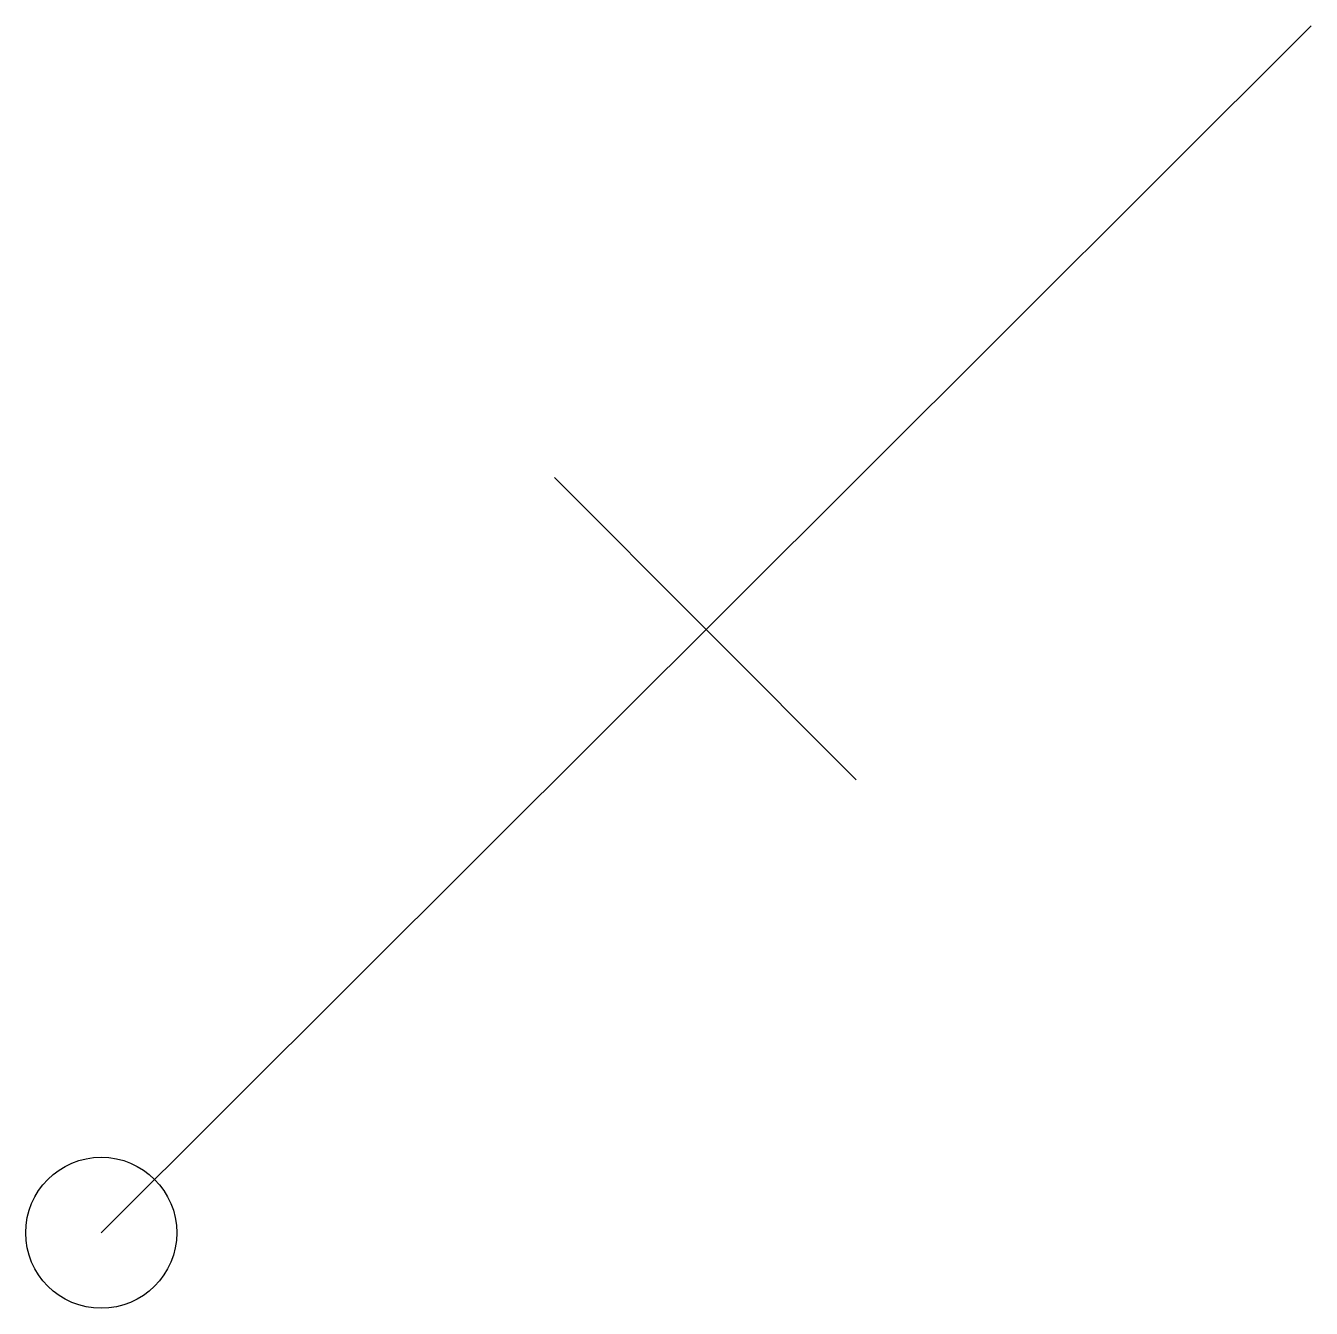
# Model space of a CAD drawing. Header units: millimetres. Extents: x -0.5 to 8.01, y -0.5 to 7.99.
import ezdxf

# ---------------------------------------------------------------- set-up
doc = ezdxf.new("R2010")
doc.units = ezdxf.units.MM
doc.layers.get('0').update_dxf_attribs({"linetype": 'CONTINUOUS'})

msp = doc.modelspace()

# ---------------------------------------------------------------- linework, layer by layer
for p, q in [((5.0067, 4.994), (8.0107, 7.9904)), ((0, 0), (5.0067, 4.994)), ((4.0038, 3.9937), (3, 5)), ((4.0038, 3.9937), (4.9968, 2.9981))]:
    msp.add_line(p, q)
msp.add_circle((0, 0), 0.5)

doc.saveas('drawing.dxf')
